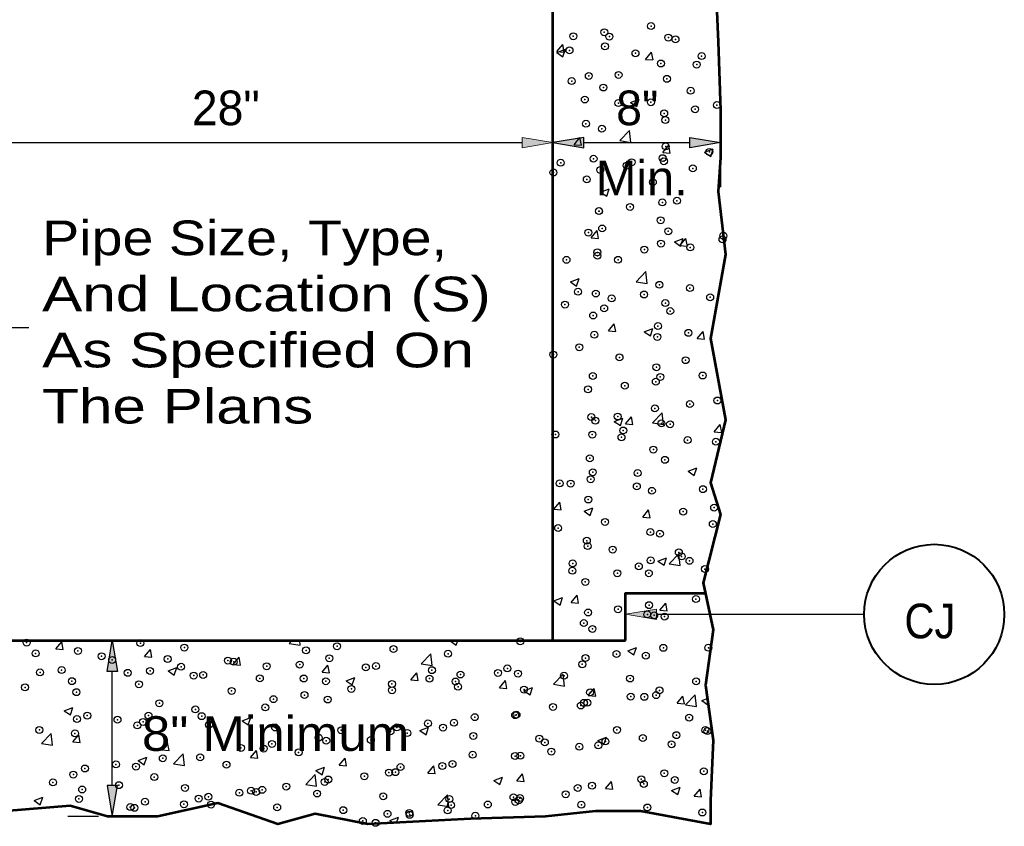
# Model space of a CAD drawing. Extents: x 82.3 to 117.7, y 1.2 to 23.2.
# Drawn here: x 103.842 to 107.82, y 9.548 to 12.807 of the extents above; entities that cross this region are included whole.
import ezdxf

# ---------------------------------------------------------------- set-up
doc = ezdxf.new("R2010")
doc.units = 0
doc.header["$LTSCALE"] = 0.056
doc.header["$PDMODE"] = 32
doc.header["$PDSIZE"] = 0.028
for name, color, linetype, lineweight in [('1', 7, 'Continuous', 25), ('3', 7, 'Continuous', 13), ('6', 7, 'Continuous', 13)]:
    doc.layers.add(name, color=color, linetype=linetype, lineweight=lineweight)

msp = doc.modelspace()

# ---------------------------------------------------------------- hatches: boundary and pattern name
at = {"layer": '1'}
for points in [[(105.87158, 12.28975), (105.87158, 12.33142), (105.99658, 12.31058), (105.99658, 12.31058)], [(106.12158, 12.28975), (106.12158, 12.33142), (105.99658, 12.31058), (105.99658, 12.31058)], [(106.549, 12.28975), (106.549, 12.33142), (106.674, 12.31058), (106.674, 12.31058)], [(104.23683, 10.17392), (104.19508, 10.17392), (104.216, 10.29892), (104.216, 10.29892)], [(104.23683, 9.71325), (104.19508, 9.71325), (104.216, 9.58825), (104.216, 9.58825)]]:
    msp.add_hatch(color=256, dxfattribs=at).paths.add_polyline_path(points)
at = {"layer": '3'}
msp.add_hatch(color=256, dxfattribs=at).paths.add_polyline_path([(106.41483, 10.38392), (106.41483, 10.42558), (106.28983, 10.40475), (106.28983, 10.40475)])

# ---------------------------------------------------------------- linework, layer by layer
at = {"layer": '1', "lineweight": 53}
for p, q in [((105.99658, 10.29892), (105.99658, 12.94)), ((101.34583, 10.29892), (106.28983, 10.29892))]:
    msp.add_line(p, q, dxfattribs=at)
at = {"layer": '1'}
for p, q in [((106.01208, 12.678), (106.03617, 12.70667)), ((106.042, 12.67533), (106.03625, 12.70667)), ((106.01192, 12.67408), (106.04692, 12.6875)), ((106.01192, 12.67408), (106.03675, 12.65725)), ((106.01208, 12.678), (106.042, 12.67533)), ((106.03683, 12.65725), (106.04692, 12.6875)), ((106.37075, 12.64658), (106.39483, 12.67533)), ((106.40067, 12.644), (106.39483, 12.67533)), ((106.37075, 12.64658), (106.40058, 12.644)), ((106.31033, 12.47275), (106.34542, 12.48617)), ((106.31033, 12.47275), (106.33525, 12.456)), ((106.33525, 12.45592), (106.34542, 12.48617)), ((106.26667, 12.31817), (106.30558, 12.35875)), ((106.31108, 12.31125), (106.30558, 12.35875)), ((103.503, 12.31058), (105.87158, 12.31058)), ((106.0815, 12.30183), (106.10558, 12.33058)), ((106.0815, 12.30183), (106.11133, 12.29925)), ((106.11133, 12.29925), (106.10558, 12.33058)), ((106.12158, 12.31058), (106.549, 12.31058)), ((106.26667, 12.31817), (106.31108, 12.31125)), ((106.44008, 12.2705), (106.46425, 12.29925)), ((106.47, 12.26783), (106.46425, 12.29917)), ((105.99658, 12.25525), (105.99658, 12.13058)), ((106.44008, 12.2705), (106.47, 12.26792)), ((106.60883, 12.27142), (106.64383, 12.28483)), ((106.60883, 12.27142), (106.63367, 12.25467)), ((106.63367, 12.25467), (106.64383, 12.28483)), ((106.674, 12.25525), (106.674, 12.13058)), ((106.18875, 12.11017), (106.22375, 12.12358)), ((106.18875, 12.11017), (106.21358, 12.09342)), ((106.21358, 12.09342), (106.22375, 12.12358)), ((106.15083, 11.92575), (106.175, 11.9545)), ((106.18075, 11.92317), (106.175, 11.9545)), ((106.15083, 11.92575), (106.18075, 11.92317)), ((106.48717, 11.90883), (106.52217, 11.92233)), ((106.48717, 11.90883), (106.512, 11.89208)), ((106.5095, 11.89442), (106.53358, 11.92317)), ((106.51208, 11.89208), (106.52217, 11.92225)), ((106.53942, 11.89175), (106.53358, 11.92308)), ((106.5095, 11.89442), (106.53933, 11.89175)), ((106.33292, 11.74833), (106.37192, 11.78892)), ((106.37742, 11.74142), (106.37192, 11.78892)), ((106.06708, 11.74758), (106.10208, 11.761)), ((106.06708, 11.74758), (106.09192, 11.73083)), ((106.09192, 11.73083), (106.10208, 11.761)), ((106.33292, 11.74833), (106.37742, 11.74142)), ((106.22025, 11.54967), (106.24433, 11.57842)), ((106.25008, 11.54708), (106.24433, 11.57842)), ((106.22025, 11.54967), (106.25008, 11.54708)), ((106.3655, 11.54625), (106.4005, 11.55975)), ((106.3655, 11.54625), (106.39042, 11.5295)), ((106.39042, 11.5295), (106.4005, 11.55967)), ((106.57883, 11.51833), (106.603, 11.547)), ((106.60875, 11.51567), (106.603, 11.547)), ((106.57883, 11.51833), (106.60875, 11.51567)), ((106.664, 11.345), (106.6655, 11.34558)), ((106.664, 11.345), (106.66583, 11.34367)), ((106.39925, 11.1785), (106.43817, 11.21908)), ((106.44367, 11.17158), (106.43817, 11.21908)), ((106.24383, 11.18375), (106.27883, 11.19717)), ((106.24383, 11.18375), (106.26875, 11.16692)), ((106.26875, 11.16692), (106.27883, 11.19717)), ((106.28958, 11.17358), (106.31375, 11.20233)), ((106.3195, 11.17092), (106.31375, 11.20233)), ((106.28958, 11.17358), (106.3195, 11.171)), ((106.39925, 11.1785), (106.44367, 11.17167)), ((106.64825, 11.14217), (106.67233, 11.17092)), ((106.64825, 11.14217), (106.67808, 11.13958)), ((106.67817, 11.13958), (106.67233, 11.17092)), ((106.54233, 10.98242), (106.57733, 10.99583)), ((106.54233, 10.98242), (106.56717, 10.96567)), ((106.56717, 10.96558), (106.57733, 10.99583)), ((106.00033, 10.82883), (106.02442, 10.85758)), ((106.00033, 10.82883), (106.03025, 10.82625)), ((106.03025, 10.82625), (106.0245, 10.85758)), ((106.12217, 10.82117), (106.15717, 10.83458)), ((106.12217, 10.82117), (106.14708, 10.80433)), ((106.14708, 10.80433), (106.15717, 10.83458)), ((106.359, 10.7975), (106.38308, 10.82625)), ((106.38883, 10.79483), (106.38308, 10.82617)), ((106.359, 10.7975), (106.38883, 10.79483)), ((106.42067, 10.61983), (106.45567, 10.63325)), ((106.4455, 10.603), (106.45567, 10.63325)), ((106.4655, 10.60867), (106.50442, 10.64933)), ((106.51, 10.60183), (106.5045, 10.64925)), ((106.42067, 10.61983), (106.4455, 10.60308)), ((106.4655, 10.60867), (106.51, 10.60183)), ((106.0005, 10.45858), (106.03558, 10.472)), ((106.02542, 10.44175), (106.03558, 10.472)), ((106.06975, 10.45275), (106.09383, 10.4815)), ((106.09958, 10.45017), (106.09383, 10.4815)), ((106.0005, 10.45858), (106.02542, 10.44175)), ((106.06975, 10.45275), (106.09958, 10.45017)), ((106.06975, 10.45275), (106.09958, 10.45017)), ((106.42833, 10.42142), (106.4525, 10.45008)), ((106.45825, 10.41875), (106.4525, 10.45008)), ((106.42833, 10.42142), (106.45825, 10.41875)), ((103.98733, 10.26492), (104.01142, 10.29367)), ((103.98733, 10.26492), (104.01717, 10.26233)), ((104.01725, 10.26233), (104.01142, 10.29367)), ((104.17108, 10.29892), (104.036, 10.29892)), ((104.93092, 10.28717), (104.94217, 10.29892)), ((104.93092, 10.28717), (104.97542, 10.28025)), ((104.97542, 10.28025), (104.97325, 10.29892)), ((105.58042, 10.29733), (105.58458, 10.29892)), ((105.58042, 10.29733), (105.60533, 10.2805)), ((105.60533, 10.2805), (105.6115, 10.29892)), ((106.299, 10.25725), (106.334, 10.27067)), ((106.32383, 10.24042), (106.334, 10.27067)), ((104.34592, 10.23358), (104.37008, 10.26225)), ((104.34592, 10.23358), (104.37583, 10.23092)), ((104.37583, 10.23092), (104.37008, 10.26225)), ((104.70458, 10.20217), (104.72867, 10.23092)), ((104.7345, 10.19958), (104.72867, 10.23092)), ((105.46458, 10.20442), (105.5035, 10.245)), ((105.509, 10.1975), (105.5035, 10.245)), ((106.299, 10.25725), (106.32383, 10.2405)), ((104.44175, 10.17608), (104.47675, 10.1895)), ((104.46658, 10.15925), (104.47675, 10.1895)), ((104.70458, 10.20217), (104.7345, 10.19958)), ((105.06325, 10.17083), (105.08733, 10.1995)), ((105.09308, 10.16817), (105.08733, 10.1995)), ((105.46458, 10.20442), (105.509, 10.1975)), ((104.216, 9.71325), (104.216, 10.17392)), ((104.44175, 10.17608), (104.46658, 10.15933)), ((105.06325, 10.17083), (105.09308, 10.16817)), ((105.16033, 10.136), (105.19533, 10.1495)), ((105.18517, 10.11925), (105.19533, 10.14942)), ((105.42183, 10.13942), (105.44592, 10.16817)), ((105.45175, 10.13675), (105.44592, 10.16817)), ((105.99817, 10.12167), (106.03717, 10.16225)), ((106.04267, 10.11475), (106.03717, 10.16225)), ((105.16033, 10.136), (105.18517, 10.11925)), ((105.42183, 10.13942), (105.45175, 10.13683)), ((105.7805, 10.10808), (105.80458, 10.13675)), ((105.7805, 10.10808), (105.81033, 10.10542)), ((105.81033, 10.10542), (105.80458, 10.13675)), ((105.87892, 10.096), (105.91392, 10.10942)), ((105.90375, 10.07917), (105.91392, 10.10942)), ((105.99817, 10.12167), (106.04267, 10.11475)), ((106.13908, 10.07667), (106.16317, 10.10542)), ((106.169, 10.074), (106.16325, 10.10542)), ((105.87892, 10.096), (105.90375, 10.07925)), ((106.13908, 10.07667), (106.169, 10.07408)), ((106.49775, 10.04533), (106.52183, 10.074)), ((106.52758, 10.04267), (106.52183, 10.074)), ((106.53183, 10.03892), (106.57075, 10.0795)), ((106.57625, 10.032), (106.57075, 10.0795)), ((104.02167, 10.01483), (104.05667, 10.02825)), ((104.02167, 10.01483), (104.05667, 10.02825)), ((104.0465, 9.998), (104.05667, 10.02825)), ((106.49775, 10.04533), (106.52758, 10.04267)), ((106.53183, 10.03892), (106.57625, 10.032)), ((106.59742, 10.05592), (106.62067, 10.06483)), ((106.59742, 10.05592), (106.62233, 10.03917)), ((106.62233, 10.03917), (106.62367, 10.04308)), ((104.02167, 10.01483), (104.0465, 9.998)), ((104.74017, 9.97475), (104.77525, 9.98817)), ((104.76508, 9.958), (104.77525, 9.98817)), ((104.74017, 9.97475), (104.76508, 9.958)), ((104.74017, 9.97475), (104.76508, 9.958)), ((105.45875, 9.93475), (105.49375, 9.94817)), ((105.48367, 9.91792), (105.49375, 9.94817)), ((103.93, 9.88283), (103.96892, 9.92342)), ((103.9745, 9.87592), (103.96892, 9.92342)), ((104.05667, 9.88883), (104.08083, 9.91758)), ((104.08658, 9.88617), (104.08083, 9.91758)), ((105.45875, 9.93475), (105.48367, 9.91792)), ((106.17733, 9.89467), (106.21233, 9.90808)), ((106.20217, 9.87792), (106.21233, 9.90808)), ((103.93, 9.88283), (103.97442, 9.876)), ((104.05667, 9.88883), (104.08658, 9.88625)), ((104.41533, 9.85742), (104.43942, 9.88617)), ((104.44525, 9.85483), (104.43942, 9.88617)), ((106.17733, 9.89467), (106.20217, 9.87792)), ((104.32008, 9.8135), (104.35508, 9.82692)), ((104.345, 9.79667), (104.35508, 9.82692)), ((104.41533, 9.85742), (104.44525, 9.85483)), ((104.46358, 9.80008), (104.50258, 9.84067)), ((104.50808, 9.79317), (104.50258, 9.84067)), ((104.77392, 9.82608), (104.79808, 9.85483)), ((104.80383, 9.82342), (104.79808, 9.85475)), ((104.32008, 9.8135), (104.345, 9.79675)), ((104.46358, 9.80008), (104.50808, 9.79325)), ((104.77392, 9.82608), (104.80383, 9.8235)), ((105.03867, 9.77342), (105.07367, 9.78692)), ((105.0635, 9.75667), (105.07367, 9.78692)), ((105.13258, 9.79467), (105.15667, 9.82342)), ((105.13258, 9.79467), (105.1625, 9.79208)), ((105.1625, 9.79208), (105.15667, 9.82342)), ((105.49125, 9.76333), (105.51533, 9.79208)), ((105.52108, 9.76067), (105.51533, 9.792)), ((104.99725, 9.71733), (105.03617, 9.75792)), ((105.04167, 9.71042), (105.03617, 9.75792)), ((105.03867, 9.77342), (105.0635, 9.75667)), ((105.49125, 9.76333), (105.52108, 9.76075)), ((105.84983, 9.73192), (105.87392, 9.76067)), ((105.87975, 9.72933), (105.87392, 9.76067)), ((104.99725, 9.71733), (105.04167, 9.71042)), ((105.75725, 9.73342), (105.79225, 9.74683)), ((105.75725, 9.73342), (105.78208, 9.71667)), ((105.78208, 9.71658), (105.79225, 9.74683)), ((105.84983, 9.73192), (105.87975, 9.72933)), ((106.2085, 9.70058), (106.23258, 9.72933)), ((106.23833, 9.69792), (106.23258, 9.72925)), ((105.53083, 9.63458), (105.56983, 9.67517)), ((105.57533, 9.62767), (105.56983, 9.67517)), ((106.2085, 9.70058), (106.23833, 9.698)), ((106.47575, 9.69333), (106.51083, 9.70683)), ((106.47575, 9.69333), (106.50067, 9.67658)), ((106.50067, 9.67658), (106.51083, 9.70675)), ((106.56708, 9.66917), (106.59125, 9.69792)), ((106.56708, 9.66917), (106.597, 9.66658)), ((106.597, 9.66658), (106.59125, 9.69792)), ((103.9, 9.65225), (103.935, 9.66567)), ((103.9, 9.65225), (103.92483, 9.63542)), ((103.92483, 9.63542), (103.935, 9.66567)), ((105.53083, 9.63458), (105.57533, 9.62767)), ((104.16058, 9.58825), (104.036, 9.58825)), ((105.33708, 9.57217), (105.37208, 9.58558)), ((105.33708, 9.57217), (105.3525, 9.56175)), ((105.36433, 9.56233), (105.37208, 9.58558))]:
    msp.add_line(p, q, dxfattribs=at)
at = {"layer": '1', "lineweight": 13}
msp.add_line((105.99658, 12.25525), (105.99658, 12.13058), dxfattribs=at)
at = {"layer": '1', "lineweight": 53}
for points in [[(106.65275, 12.96183), (106.66392, 12.71725), (106.674, 12.44142), (106.674, 12.2505), (106.66392, 12.11267), (106.69425, 11.85808), (106.63358, 11.51867), (106.69425, 11.18983), (106.63358, 10.93525), (106.674, 10.808), (106.60325, 10.53225), (106.64367, 10.34133), (106.61333, 10.11858), (106.64367, 9.89583), (106.63358, 9.65183), (106.63358, 9.55642), (106.3505, 9.60942), (106.1685, 9.60942), (105.96625, 9.58825), (105.663, 9.57767), (105.24842, 9.55642), (105.03608, 9.59883), (104.8845, 9.55642), (104.64183, 9.64125), (104.39917, 9.58825), (104.19692, 9.58825), (104.04533, 9.63067), (103.78242, 9.60942)], [(106.28983, 10.29892), (106.28983, 10.48983), (106.61225, 10.48983)]]:
    msp.add_lwpolyline(points, dxfattribs=at)
at = {"layer": '1', "lineweight": 13}
msp.add_lwpolyline([(105.87158, 12.28975), (105.87158, 12.33142), (105.99658, 12.31058), (105.99658, 12.31058)], close=True, dxfattribs=at)
at = {"layer": '1'}
for points in [[(106.12158, 12.28975), (106.12158, 12.33142), (105.99658, 12.31058), (105.99658, 12.31058)], [(106.549, 12.28975), (106.549, 12.33142), (106.674, 12.31058), (106.674, 12.31058)], [(104.23683, 10.17392), (104.19508, 10.17392), (104.216, 10.29892), (104.216, 10.29892)], [(104.23683, 9.71325), (104.19508, 9.71325), (104.216, 9.58825), (104.216, 9.58825)]]:
    msp.add_lwpolyline(points, close=True, dxfattribs=at)
for p in [(106.393, 12.78108), (106.07842, 12.73967), (106.20358, 12.75617), (106.22458, 12.73842), (106.46292, 12.73442), (106.4915, 12.72717), (106.06317, 12.68258), (106.20625, 12.69917), (106.33, 12.67125), (106.59692, 12.66), (106.43283, 12.62975), (106.57725, 12.62542), (106.07208, 12.55892), (106.14125, 12.57967), (106.26142, 12.58383), (106.45683, 12.56792), (106.20017, 12.53275), (106.55267, 12.51992), (106.12517, 12.48425), (106.261, 12.46992), (106.39208, 12.473), (106.57083, 12.44475), (106.659, 12.46175), (106.44567, 12.42825), (106.45075, 12.4015), (106.12992, 12.38667), (106.19408, 12.36633), (106.452, 12.29492), (106.16042, 12.24483), (106.43933, 12.2475), (106.62867, 12.27242), (106.02775, 12.22875), (106.188, 12.19983), (106.29467, 12.2175), (106.31417, 12.231), (106.44467, 12.23508), (106.56158, 12.20625), (105.99842, 12.18942), (106.13317, 12.16158), (106.40008, 12.15033), (106.30783, 12.05033), (106.43858, 12.06858), (106.49717, 12.07525), (106.18192, 12.03342), (106.18258, 12.03383), (106.19517, 11.96333), (106.43133, 11.99658), (106.13975, 11.9465), (106.46208, 11.95208), (106.68508, 11.93417), (106.43258, 11.90217), (106.55117, 11.88683), (106.68142, 11.91958), (106.17583, 11.86692), (106.17625, 11.85308), (106.36567, 11.878), (106.05108, 11.83658), (106.25958, 11.83675), (106.4265, 11.73575), (106.54983, 11.72242), (106.09783, 11.70783), (106.16975, 11.7005), (106.36475, 11.69658), (106.63167, 11.68525), (106.04475, 11.65592), (106.23408, 11.68083), (106.4505, 11.66175), (106.15892, 11.61175), (106.20325, 11.64067), (106.47017, 11.62942), (106.42042, 11.56925), (106.16367, 11.53408), (106.41833, 11.52517), (106.5435, 11.54167), (106.10258, 11.48358), (105.99833, 11.45367), (106.26525, 11.44242), (106.53217, 11.43117), (106.15758, 11.36758), (106.41433, 11.40283), (106.60133, 11.36942), (106.28683, 11.328), (106.412, 11.34442), (106.42983, 11.36342), (106.13825, 11.31342), (106.54967, 11.25367), (106.66075, 11.26842), (106.40825, 11.23633), (106.1515, 11.20117), (106.16792, 11.18692), (106.25808, 11.20358), (106.43483, 11.17567), (106.46983, 11.17217), (106.00642, 11.131), (106.15525, 11.13075), (106.28042, 11.14725), (106.27333, 11.11975), (106.54025, 11.1085), (106.65467, 11.10192), (106.40217, 11.06992), (106.14542, 11.03475), (106.449, 11.02858), (106.15742, 10.97858), (106.33825, 10.975), (106.02375, 10.93358), (106.06842, 10.93275), (106.14892, 10.95008), (106.33533, 10.9215), (106.39608, 10.9035), (106.60225, 10.91017), (106.13933, 10.86825), (106.5225, 10.81933), (106.64767, 10.83583), (106.20675, 10.77775), (106.6425, 10.769), (106.01733, 10.75283), (106.39, 10.737), (106.42842, 10.73025), (106.13325, 10.70183), (106.13683, 10.68025), (106.238, 10.666), (106.50492, 10.65475), (106.0765, 10.61008), (106.391, 10.62217), (106.51617, 10.63858), (106.54817, 10.6205), (106.07517, 10.58058), (106.25658, 10.57042), (106.34342, 10.59883), (106.38392, 10.57058), (106.61033, 10.58758), (106.12717, 10.53542), (106.574, 10.46633), (106.1385, 10.41183), (106.25942, 10.42492), (106.38458, 10.44142), (106.37783, 10.40417), (106.40542, 10.40058), (106.44758, 10.3955), (106.12108, 10.36892), (106.156, 10.34542), (103.86975, 10.29017), (105.86442, 10.29533), (104.077, 10.2565), (104.32958, 10.2885), (104.50708, 10.27017), (104.99883, 10.259), (105.124, 10.27542), (105.35217, 10.26425), (106.44242, 10.26917), (106.62433, 10.26967), (103.90583, 10.24658), (104.17275, 10.23525), (104.21542, 10.22008), (104.43967, 10.224), (104.683, 10.21742), (104.70658, 10.21275), (105.09242, 10.22675), (105.57275, 10.24533), (106.12792, 10.22775), (106.25308, 10.24417), (106.37175, 10.23767), (104.01125, 10.17942), (104.3685, 10.176), (104.49367, 10.1925), (104.83992, 10.19475), (104.9735, 10.20142), (105.24042, 10.19017), (105.28117, 10.19525), (105.50733, 10.17892), (105.81208, 10.18617), (106.115, 10.2025), (103.92383, 10.17), (104.05275, 10.13442), (104.27817, 10.16808), (104.54508, 10.15683), (104.58317, 10.1595), (104.812, 10.14558), (104.98958, 10.14525), (105.07892, 10.13425), (105.49758, 10.14475), (105.60275, 10.133), (105.62275, 10.16125), (105.77425, 10.16758), (105.85533, 10.165), (106.04117, 10.15633), (106.30808, 10.14508), (106.57492, 10.13375), (103.86333, 10.1095), (104.3235, 10.122), (104.698, 10.09517), (105.18183, 10.10317), (105.34583, 10.123), (105.34608, 10.09775), (105.61275, 10.11175), (105.87967, 10.10042), (106.42692, 10.09717), (104.07092, 10.09), (104.86725, 10.06175), (104.99242, 10.07825), (105.08633, 10.06025), (106.14658, 10.08917), (106.31092, 10.07192), (106.36567, 10.07125), (106.4135, 10.07792), (104.40642, 10.04508), (104.5515, 10.02017), (104.83383, 10.02825), (105.99633, 10.0305), (106.10892, 10.036), (106.1215, 10.047), (106.13533, 10.04708), (104.07325, 9.98108), (104.11483, 9.99508), (104.237, 9.97875), (104.36217, 9.99525), (104.57708, 9.99308), (105.68058, 9.98892), (105.84375, 9.997), (105.84925, 9.99858), (106.54675, 9.98733), (103.92117, 9.93717), (104.31742, 9.95558), (104.34017, 9.96983), (104.60708, 9.95858), (104.874, 9.94725), (105.14092, 9.936), (105.36608, 9.9475), (105.49125, 9.964), (105.55217, 9.947), (105.59667, 9.9665), (106.25517, 9.93733), (106.61217, 9.93683), (106.62033, 9.93275), (104.06483, 9.92358), (105.05025, 9.906), (105.08025, 9.89383), (105.26058, 9.89692), (105.34, 9.93133), (105.40783, 9.92475), (105.67475, 9.91342), (105.94167, 9.90217), (106.35958, 9.90483), (106.49517, 9.91633), (104.73575, 9.86458), (104.82775, 9.86183), (104.86092, 9.881), (105.96358, 9.88725), (106.10283, 9.86958), (106.17933, 9.87475), (106.20858, 9.89092), (106.4755, 9.87967), (104.42, 9.823), (104.571, 9.82667), (104.96892, 9.84692), (105.67192, 9.83717), (105.84317, 9.83208), (105.86483, 9.83333), (105.99, 9.84975), (104.10542, 9.78158), (104.23058, 9.79808), (104.31133, 9.78917), (104.67733, 9.79683), (105.38033, 9.78717), (105.54908, 9.79175), (105.59058, 9.80008), (104.05875, 9.75717), (104.38575, 9.74675), (105.08875, 9.73708), (105.2345, 9.75033), (105.33392, 9.76492), (105.35967, 9.76683), (106.3535, 9.73833), (106.44608, 9.76233), (106.48875, 9.73558), (106.60608, 9.77033), (103.97592, 9.72558), (104.09417, 9.69675), (104.24283, 9.71433), (104.50975, 9.70308), (104.82167, 9.69542), (104.91875, 9.70875), (105.07417, 9.72742), (106.09675, 9.70317), (106.1545, 9.71225), (106.36358, 9.71908), (104.08133, 9.6585), (104.56492, 9.66017), (104.60417, 9.66733), (104.72942, 9.68383), (104.77667, 9.69183), (104.79717, 9.68708), (105.04358, 9.6805), (105.3105, 9.66925), (105.57742, 9.658), (105.83708, 9.66567), (105.86292, 9.66225), (106.04783, 9.6775), (104.28842, 9.62575), (104.30525, 9.62267), (104.34825, 9.64717), (104.50558, 9.637), (104.61517, 9.63592), (104.88208, 9.62467), (105.5845, 9.63367), (105.73333, 9.63608), (105.84425, 9.64667), (105.8585, 9.65258), (106.11117, 9.63542), (106.37808, 9.62417), (105.149, 9.61333), (105.32783, 9.59842), (105.41592, 9.60208), (105.4175, 9.5945), (105.57133, 9.61217), (105.68283, 9.59083), (106.6, 9.60392), (105.22817, 9.56958), (105.27975, 9.56208)]:
    msp.add_point(p, dxfattribs=at)
at = {"layer": '3', "lineweight": 25}
for p, q in [((103.503, 11.56383), (103.87817, 11.56383)), ((106.41483, 10.40475), (107.25392, 10.40475))]:
    msp.add_line(p, q, dxfattribs=at)
at = {"layer": '3'}
msp.add_lwpolyline([(106.41483, 10.38392), (106.41483, 10.42558), (106.28983, 10.40475), (106.28983, 10.40475)], close=True, dxfattribs=at)
at = {"layer": '3', "lineweight": 40}
msp.add_circle((107.537, 10.40417), 0.28311, dxfattribs=at)
at = {"layer": '6'}
for p, q in [((105.99658, 12.31775), (105.99667, 12.31775)), ((105.99658, 12.31058), (105.99667, 12.31058))]:
    msp.add_line(p, q, dxfattribs=at)
at = {"layer": '6', "lineweight": 25}
for p, q in [((105.99658, 12.31775), (105.99667, 12.31775)), ((106.674, 12.31775), (106.67408, 12.31775)), ((106.674, 12.31058), (106.67408, 12.31058)), ((104.216, 10.29892), (104.21608, 10.29892)), ((104.23358, 10.29892), (104.23367, 10.29892)), ((104.22308, 9.58825), (104.22317, 9.58825))]:
    msp.add_line(p, q, dxfattribs=at)

# ---------------------------------------------------------------- texts
at = {"layer": '1'}
for s, p in [('28"', (104.53733, 12.3805)), ('8"', (106.25192, 12.3805))]:
    msp.add_text(s, height=0.14, dxfattribs=at).set_placement(p)
at = {"layer": '3'}
for s, width, p in [('Min.', 1.05, (106.16925, 12.09725)), ('Pipe Size, Type,', 1.2, (103.93242, 11.85542)), ('And Location (S)', 1.3, (103.93242, 11.62875)), ('As Specified On', 1.3, (103.93242, 11.40208)), ('The Plans', 1.3, (103.93242, 11.17542)), ('CJ', 0.9, (107.41642, 10.3075)), ('8" Minimum', 1.1, (104.33567, 9.85275))]:
    msp.add_text(s, height=0.14, dxfattribs=dict(at, width=width)).set_placement(p)

doc.saveas('drawing.dxf')
